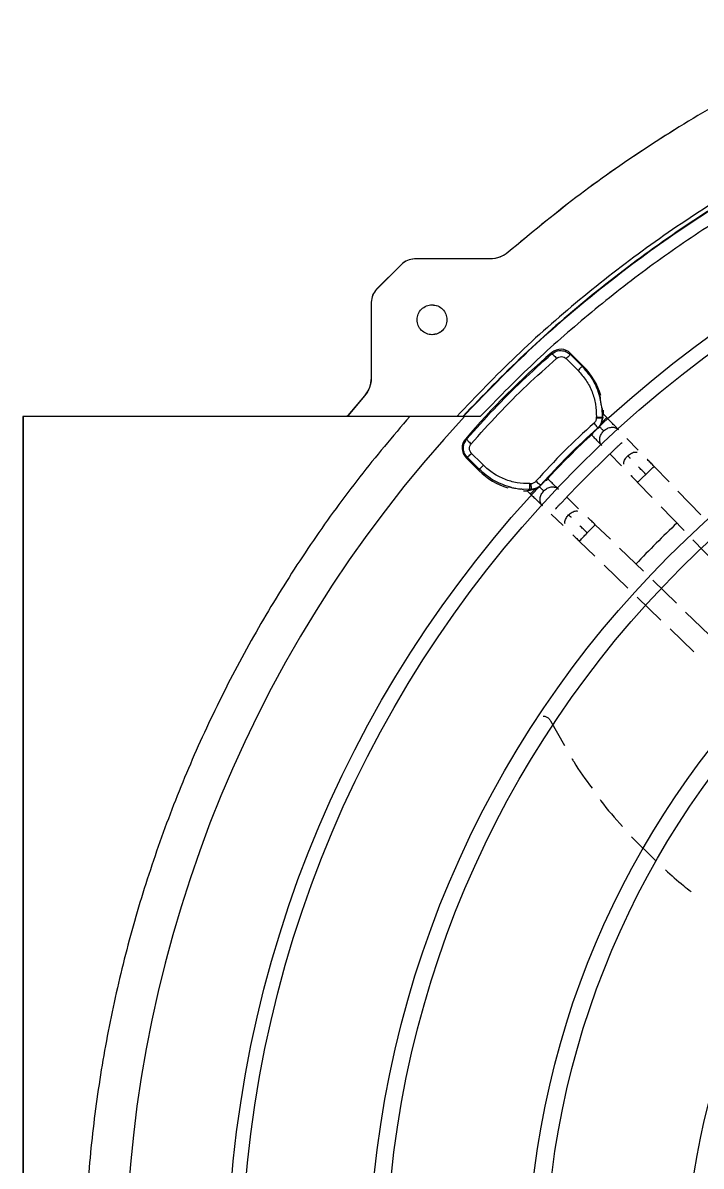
# Model space of a CAD drawing. Extents: x -24 to 296, y -58 to 147.
# Drawn here: x 75.23 to 81.05, y 38.06 to 47.87 of the extents above; entities that cross this region are included whole.
import ezdxf

# ---------------------------------------------------------------- set-up
doc = ezdxf.new("R2010")
doc.units = 0
doc.header["$MEASUREMENT"] = 0
doc.layers.get('0').update_dxf_attribs({"linetype": 'CONTINUOUS'})

msp = doc.modelspace()

# ---------------------------------------------------------------- linework, layer by layer
at = {"color": 7, "linetype": 'Continuous', "lineweight": 25}
for p, q in [((79.39468, 45.90375), (79.39546, 45.90375)), ((79.24143, 45.84661), (78.59181, 45.84661)), ((78.4797, 45.80049), (78.26635, 45.58715)), ((78.48048, 45.80049), (78.26713, 45.58715)), ((78.4797, 45.80049), (78.48048, 45.80049)), ((78.26713, 45.58715), (78.26635, 45.58715)), ((78.22024, 45.47581), (78.22024, 44.82619)), ((78.22024, 45.47581), (78.22102, 45.47581)), ((78.22102, 45.47581), (78.22102, 44.82619)), ((79.76994, 45.04321), (79.76994, 45.03174)), ((79.93037, 45.02597), (79.93027, 45.03709)), ((79.93027, 45.03709), (80.04186, 44.9255)), ((80.03054, 44.92572), (79.93037, 45.02597)), ((79.89363, 44.99156), (79.97524, 44.90986)), ((80.04186, 44.9255), (80.03054, 44.92572)), ((78.22024, 44.82619), (78.22102, 44.82619)), ((79.97524, 44.90986), (79.99533, 44.88978)), ((78.16309, 44.67216), (78.02051, 44.50321)), ((78.16387, 44.67216), (78.02129, 44.50321)), ((78.16387, 44.67216), (78.16309, 44.67216)), ((80.20031, 44.56967), (80.20319, 44.48938)), ((75.23023, 44.49608), (75.23023, 29.67323)), ((75.23192, 44.49608), (75.23023, 44.49608)), ((75.23192, 44.49608), (75.23192, 29.67323)), ((78.55152, 44.49608), (75.23192, 44.49608)), ((78.02051, 44.50321), (78.02129, 44.50321)), ((79.02221, 44.49608), (78.55152, 44.49608)), ((79.15686, 44.49608), (79.02221, 44.49608)), ((80.15282, 44.48166), (80.15313, 44.4911)), ((80.20289, 44.48009), (80.19231, 44.43497)), ((80.20084, 44.44553), (80.20811, 44.47984)), ((80.20319, 44.48938), (80.20289, 44.48009)), ((80.20811, 44.47984), (80.20289, 44.48009)), ((80.20319, 44.48938), (80.20878, 44.48907)), ((80.20878, 44.48907), (80.20811, 44.47984)), ((80.24201, 44.48553), (80.21133, 44.51726)), ((80.16347, 44.39587), (80.16735, 44.39568)), ((80.1797, 44.4086), (80.16735, 44.39568)), ((79.02894, 44.3022), (79.04093, 44.30273)), ((80.51286, 44.20634), (80.41485, 44.30727)), ((79.03506, 44.14187), (79.04669, 44.14229)), ((79.14665, 44.03028), (79.03506, 44.14187)), ((79.14694, 44.04212), (79.04669, 44.14229)), ((79.16293, 44.09755), (79.08123, 44.17916)), ((80.26949, 44.17439), (80.36854, 44.07239)), ((79.14665, 44.03028), (79.14694, 44.04212)), ((79.18301, 44.07746), (79.16293, 44.09755)), ((80.7764, 43.9341), (80.64773, 44.06717)), ((79.72186, 43.9474), (79.73179, 43.95997)), ((79.58329, 43.86947), (79.503, 43.87235)), ((79.55506, 43.8609), (79.58674, 43.83026)), ((79.58169, 43.91967), (79.59113, 43.91996)), ((79.59256, 43.86977), (79.58329, 43.86947)), ((79.58333, 43.86362), (79.58329, 43.86947)), ((79.59258, 43.86432), (79.58333, 43.86362)), ((79.63769, 43.88035), (79.59257, 43.86977)), ((79.59257, 43.86977), (79.59258, 43.86432)), ((79.62694, 43.87163), (79.59258, 43.86432)), ((79.66389, 43.89279), (79.67681, 43.90513)), ((79.67681, 43.90513), (79.67679, 43.90919)), ((80.50622, 43.93034), (80.63255, 43.79968)), ((81.05071, 43.6504), (80.85349, 43.85437)), ((80.00078, 43.7046), (79.89835, 43.80323)), ((79.7655, 43.65788), (79.86685, 43.56029)), ((80.70897, 43.72065), (80.90593, 43.51694)), ((80.27294, 43.44177), (80.14315, 43.56726)), ((80.00627, 43.42579), (80.14, 43.29649)), ((80.55665, 43.16744), (80.35275, 43.36459)), ((80.98183, 43.43844), (81.17962, 43.23388)), ((80.21919, 43.21991), (80.42303, 43.02282)), ((80.83963, 42.89382), (80.63612, 43.0906)), ((80.50174, 42.94672), (80.70582, 42.74939)), ((81.12262, 42.62021), (80.91917, 42.81692)), ((80.78511, 42.67272), (80.98955, 42.47505)), ((79.75856, 41.88439), (79.88011, 41.67156)), ((80.45452, 40.89007), (80.66323, 40.68385))]:
    msp.add_line(p, q, dxfattribs=at)
at = {"color": 8, "linetype": 'Continuous', "lineweight": 25}
for p, q in [((79.76994, 45.03174), (79.80049, 45.04904)), ((79.02293, 44.27124), (79.04093, 44.30273))]:
    msp.add_line(p, q, dxfattribs=at)
at = {"color": 8, "linetype": 'Continuous', "lineweight": 25, "flags": 128}
msp.add_lwpolyline([(80.50622, 43.93034), (80.50622, 43.93034), (80.51169, 43.93555), (80.5271, 43.95038), (80.5501, 43.97257), (80.57719, 43.99876)], dxfattribs=at)
for centre, radius in [((86.98215, 37.08527), 9.99706), ((86.98215, 37.08465), 9.87436), ((86.98215, 37.08527), 8.78089), ((86.98215, 37.08465), 8.63615), ((86.98215, 37.08465), 7.41998), ((86.98834, 37.08475), 7.27453), ((86.98215, 37.08465), 6.05846)]:
    msp.add_circle(centre, radius)
at = {"color": 7, "linetype": 'Continuous', "lineweight": 25}
for centre, radius, start, end in [((84.24538, 39.82678), 6.87318, 130.627956, 139.372229), ((86.98752, 37.08465), 10.88004, 137.062968, 222.937036), ((84.24526, 39.8269), 6.11879, 132.331549, 137.668674), ((86.98834, 37.08475), 9.7676, 133.117965, 136.882174), ((86.97926, 37.08748), 8.93303, 133.375025, 136.563817)]:
    msp.add_arc(centre, radius, start, end, dxfattribs=at)
at = {"color": 8, "linetype": 'Continuous', "lineweight": 25}
for centre, radius, start, end in [((75.63441, 49.18692), 6.58279, 313.923164, 314.422739), ((69.51228, 55.47785), 15.94371, 313.947463, 314.300606), ((74.97453, 48.35205), 6.45904, 315.567191, 316.07881), ((68.89159, 54.3437), 15.57976, 315.874192, 316.235605)]:
    msp.add_arc(centre, radius, start, end, dxfattribs=at)
at = {"color": 7, "linetype": 'Continuous', "lineweight": 25}
for centre, major_axis, ratio, start_param, end_param in [((79.8468, 44.95343), (0.00447, 0.11816), 0.9988658, 5.5361447, 7.0295331), ((79.6235, 44.50819), (0.5912, -0.01099), 0.9987384, 0.3048913, 0.8033574), ((79.6235, 44.50819), (0.5912, -0.01099), 0.9987384, 0.0279461, 0.088351), ((79.11872, 44.22535), (0.11816, 0.00449), 0.9988707, 2.3950676, 3.8884587), ((79.56396, 44.44865), (-0.01094, 0.5912), 0.9987336, 2.3383204, 2.8307524), ((79.56396, 44.44865), (-0.01094, 0.5912), 0.9987336, 3.0589331, 3.1141691)]:
    msp.add_ellipse(centre, major_axis=major_axis, ratio=ratio, start_param=start_param, end_param=end_param, dxfattribs=at)
for points, knots in [([(85.24485, 47.87206), (85.00625, 47.82889), (84.52906, 47.74256), (83.8262, 47.55307), (83.13677, 47.32065), (82.46452, 47.04198), (81.81223, 46.71946), (81.1829, 46.35416), (80.57907, 45.948), (80.00429, 45.50196), (79.45786, 45.02099), (79.12214, 44.67105), (78.95428, 44.49608)], [0, 0, 0, 0, 0.1, 0.2000001, 0.3, 0.4, 0.5000001, 0.6000001, 0.7000001, 0.8, 0.9, 1, 1, 1, 1]), ([(85.48036, 47.87205), (85.23521, 47.83286), (84.74492, 47.75447), (84.02185, 47.57354), (83.31213, 47.34723), (82.61971, 47.07199), (81.94765, 46.75037), (81.29919, 46.38348), (80.67711, 45.97334), (80.08523, 45.52101), (79.52292, 45.03174), (79.17796, 44.67463), (79.00548, 44.49607)], [0, 0, 0, 0, 0.0999999, 0.1999999, 0.3, 0.4, 0.5, 0.6, 0.7, 0.8, 0.9, 1, 1, 1, 1]), ([(85.50881, 47.87205), (85.26285, 47.83337), (84.77092, 47.75599), (84.04532, 47.57614), (83.33305, 47.35061), (82.6381, 47.07581), (81.96356, 46.75431), (81.3127, 46.38721), (80.68833, 45.97656), (80.09431, 45.52343), (79.53001, 45.03311), (79.18389, 44.67509), (79.01083, 44.49608)], [0, 0, 0, 0, 0.1, 0.2, 0.3, 0.3999999, 0.5, 0.6, 0.7, 0.8, 0.9, 1, 1, 1, 1]), ([(79.15686, 29.67323), (79.29939, 29.5275), (79.58654, 29.23391), (80.05139, 28.82273), (80.54397, 28.4322), (81.06524, 28.06741), (81.61326, 27.73023), (82.18599, 27.42362), (82.78079, 27.1501), (83.39428, 26.91205), (84.02345, 26.71121), (84.66497, 26.549), (85.31523, 26.42645), (85.97052, 26.34414), (86.62723, 26.30218), (87.28192, 26.30026), (87.93048, 26.33765), (88.56948, 26.41313), (89.19576, 26.52507), (89.80709, 26.67179), (90.401, 26.85127), (90.97829, 27.06239), (91.54269, 27.30589), (92.0974, 27.58379), (92.64225, 27.89745), (93.17406, 28.24666), (93.69004, 28.63109), (94.18678, 29.04975), (94.66094, 29.50117), (95.10905, 29.98307), (95.5284, 30.4933), (95.91643, 31.0293), (96.27085, 31.58809), (96.58974, 32.16644), (96.87168, 32.76104), (97.11566, 33.36857), (97.32085, 33.98495), (97.48712, 34.60654), (97.61481, 35.2298), (97.70466, 35.85204), (97.75763, 36.47021), (97.77506, 37.08465), (97.75763, 37.69909), (97.70466, 38.31725), (97.61481, 38.93949), (97.48713, 39.56275), (97.32085, 40.18435), (97.11566, 40.80073), (96.87168, 41.40825), (96.58975, 42.00285), (96.27085, 42.58121), (95.91643, 43.14), (95.5284, 43.67599), (95.10906, 44.18622), (94.66095, 44.66812), (94.18679, 45.11955), (93.69005, 45.53821), (93.17407, 45.92265), (92.64226, 46.27184), (92.09742, 46.58551), (91.5427, 46.86342), (90.9783, 47.10692), (90.40101, 47.31803), (89.8071, 47.49751), (89.19578, 47.64423), (88.56949, 47.75618), (87.93048, 47.83165), (87.28193, 47.86905), (86.62725, 47.86713), (85.97054, 47.82517), (85.31524, 47.74286), (84.66498, 47.62031), (84.02346, 47.4581), (83.3943, 47.25726), (82.78081, 47.01922), (82.186, 46.74569), (81.61327, 46.43908), (81.06525, 46.1019), (80.54398, 45.73712), (80.0514, 45.34658), (79.58654, 44.93541), (79.29939, 44.64181), (79.15686, 44.49608)], [0, 0, 0, 0, 0.0118959, 0.0239658, 0.0361965, 0.0485736, 0.0610819, 0.0737347, 0.0864717, 0.0992743, 0.1121235, 0.125, 0.1378763, 0.1507253, 0.1635279, 0.1762651, 0.1889181, 0.2014262, 0.2138032, 0.2260338, 0.2381039, 0.25, 0.2618959, 0.2739658, 0.2861965, 0.2985736, 0.311082, 0.3237347, 0.3364717, 0.3492743, 0.3621235, 0.375, 0.3878762, 0.4007253, 0.4135279, 0.4262651, 0.4389181, 0.4514262, 0.4638031, 0.4760338, 0.4881039, 0.5, 0.5118959, 0.5239658, 0.5361965, 0.5485736, 0.5610819, 0.5737347, 0.5864717, 0.5992743, 0.6121235, 0.625, 0.6378762, 0.6507253, 0.6635279, 0.676265, 0.688918, 0.7014261, 0.7138031, 0.7260338, 0.7381039, 0.75, 0.7618958, 0.7739658, 0.7861964, 0.7985736, 0.8110819, 0.8237347, 0.8364717, 0.8492743, 0.8621235, 0.875, 0.8878762, 0.9007253, 0.9135279, 0.926265, 0.9389181, 0.9514262, 0.9638031, 0.9760338, 0.988104, 1, 1, 1, 1]), ([(82.56787, 47.84851), (82.33908, 47.74967), (81.8815, 47.55199), (81.22093, 47.20055), (80.58342, 46.80984), (79.97043, 46.38075), (79.5866, 46.06275), (79.39468, 45.90375)], [0, 0, 0, 0, 0.1999999, 0.4, 0.5999999, 0.7999999, 1, 1, 1, 1]), ([(82.56865, 47.84851), (82.33986, 47.74967), (81.88229, 47.55199), (81.22171, 47.20055), (80.58421, 46.80984), (79.97121, 46.38075), (79.58738, 46.06275), (79.39546, 45.90375)], [0, 0, 0, 0, 0.1999999, 0.4, 0.5999999, 0.7999999, 1, 1, 1, 1]), ([(79.39468, 45.90375), (79.37158, 45.88731), (79.32536, 45.85444), (79.26888, 45.84922), (79.24065, 45.84661)], [0, 0, 0, 0, 0.5000006, 1, 1, 1, 1]), ([(79.39546, 45.90375), (79.37236, 45.88731), (79.32614, 45.85444), (79.26967, 45.84922), (79.24143, 45.84661)], [0, 0, 0, 0, 0.5000006, 1, 1, 1, 1]), ([(78.59103, 45.84661), (78.57021, 45.84439), (78.52857, 45.83994), (78.49599, 45.81364), (78.4797, 45.80049)], [0, 0, 0, 0, 0.5000017, 1, 1, 1, 1]), ([(78.59181, 45.84661), (78.57099, 45.84439), (78.52935, 45.83994), (78.49677, 45.81364), (78.48048, 45.80049)], [0, 0, 0, 0, 0.5000017, 1, 1, 1, 1]), ([(78.26635, 45.58715), (78.2532, 45.57085), (78.2269, 45.53827), (78.22246, 45.49663), (78.22024, 45.47581)], [0, 0, 0, 0, 0.5000004, 1, 1, 1, 1]), ([(78.26713, 45.58715), (78.25398, 45.57085), (78.22768, 45.53827), (78.22324, 45.49663), (78.22102, 45.47581)], [0, 0, 0, 0, 0.5000004, 1, 1, 1, 1]), ([(78.61455, 45.32495), (78.61647, 45.34172), (78.62032, 45.37526), (78.64995, 45.41791), (78.6923, 45.44641), (78.74267, 45.45641), (78.79304, 45.44641), (78.83539, 45.41791), (78.86502, 45.37526), (78.86887, 45.34172), (78.87079, 45.32495)], [0, 0, 0, 0, 0.1249996, 0.2500001, 0.3750003, 0.4999993, 0.6249997, 0.7499999, 0.8750004, 1, 1, 1, 1]), ([(78.74189, 45.45308), (78.75868, 45.45115), (78.79226, 45.4473), (78.83461, 45.41767), (78.86424, 45.37532), (78.86809, 45.34174), (78.87001, 45.32495)], [0, 0, 0, 0, 0.2500005, 0.5000005, 0.7500012, 1, 1, 1, 1]), ([(78.87079, 45.32495), (78.86887, 45.30818), (78.86502, 45.27465), (78.83539, 45.232), (78.79304, 45.2035), (78.74267, 45.19349), (78.6923, 45.2035), (78.64995, 45.232), (78.62032, 45.27465), (78.61647, 45.30818), (78.61455, 45.32495)], [0, 0, 0, 0, 0.1250002, 0.2500007, 0.3750004, 0.5000007, 0.6249996, 0.7499993, 0.8749998, 1, 1, 1, 1]), ([(78.87001, 45.32495), (78.86809, 45.30816), (78.86424, 45.27459), (78.83461, 45.23224), (78.79226, 45.20261), (78.75868, 45.19876), (78.74189, 45.19683)], [0, 0, 0, 0, 0.25, 0.5000007, 0.7499997, 1, 1, 1, 1]), ([(79.04093, 44.30273), (79.11708, 44.38801), (79.2695, 44.55871), (79.51404, 44.80325), (79.68469, 44.95562), (79.76994, 45.03174)], [0, 0, 0, 0, 0.3331343, 0.6668659, 1, 1, 1, 1]), ([(79.76994, 45.03174), (79.77128, 45.03159), (79.77406, 45.03127), (79.78439, 45.02308), (79.79781, 45.01025), (79.80754, 44.99949), (79.81224, 44.9943)], [0, 0, 0, 0, 0.2412476, 0.5000535, 0.7588352, 1, 1, 1, 1]), ([(79.80049, 45.04904), (79.80369, 45.051), (79.81876, 45.06025), (79.85249, 45.0621), (79.89568, 45.05394), (79.9188, 45.0353), (79.93037, 45.02597)], [0, 0, 0, 0, 0.0798209, 0.3760392, 0.6879395, 1, 1, 1, 1]), ([(79.93037, 45.02597), (79.92958, 45.02546), (79.92801, 45.02443), (79.9196, 45.01674), (79.90789, 45.00558), (79.89838, 44.99623), (79.89363, 44.99156)], [0, 0, 0, 0, 0.2499978, 0.4999966, 0.7499946, 1, 1, 1, 1]), ([(79.07849, 44.26055), (79.15489, 44.34622), (79.30821, 44.51814), (79.55438, 44.76429), (79.72642, 44.91775), (79.81224, 44.9943)], [0, 0, 0, 0, 0.3323173, 0.6669462, 1, 1, 1, 1]), ([(79.81224, 44.9943), (79.81841, 44.99857), (79.83072, 45.00707), (79.85353, 45.01044), (79.87472, 45.00557), (79.88758, 44.99742), (79.89293, 44.99223), (79.89363, 44.99156)], [0, 0, 0, 0, 0.250914, 0.5005185, 0.7497951, 0.9674993, 1, 1, 1, 1]), ([(80.03054, 44.92572), (80.02993, 44.92502), (80.02872, 44.92364), (80.02078, 44.91548), (80.00943, 44.90396), (80.00003, 44.8945), (79.99533, 44.88978)], [0, 0, 0, 0, 0.2499973, 0.4999983, 0.7499984, 1, 1, 1, 1]), ([(80.03054, 44.92572), (80.06693, 44.88372), (80.13805, 44.80164), (80.17082, 44.69816), (80.18683, 44.64764)], [0, 0, 0, 0, 0.5117111, 1, 1, 1, 1]), ([(78.22024, 44.82619), (78.21762, 44.79796), (78.2124, 44.74148), (78.17953, 44.69526), (78.16309, 44.67216)], [0, 0, 0, 0, 0.5000016, 1, 1, 1, 1]), ([(78.22102, 44.82619), (78.21841, 44.79796), (78.21318, 44.74148), (78.18031, 44.69526), (78.16387, 44.67216)], [0, 0, 0, 0, 0.5000016, 1, 1, 1, 1]), ([(79.99533, 44.88978), (80.01981, 44.86227), (80.06877, 44.80724), (80.11862, 44.70801), (80.15019, 44.60154), (80.15215, 44.52791), (80.15313, 44.4911)], [0, 0, 0, 0, 0.2500011, 0.5000019, 0.7500013, 1, 1, 1, 1]), ([(80.18225, 44.6727), (80.1822, 44.67191), (80.1821, 44.67032), (80.18395, 44.66119), (80.18586, 44.65218), (80.18683, 44.64764)], [0, 0, 0, 0, 0.331932, 0.6632637, 1, 1, 1, 1]), ([(80.2003, 44.56967), (80.19923, 44.57593), (80.19706, 44.58858), (80.19411, 44.60339), (80.19273, 44.61168), (80.19214, 44.61522), (80.19108, 44.62183), (80.18933, 44.63371), (80.1878, 44.64223), (80.18682, 44.64764)], [0, 0, 0, 0, 0.2566128, 0.5180662, 0.5332503, 0.5598808, 0.6474676, 0.7762163, 1, 1, 1, 1]), ([(80.20031, 44.56967), (80.20099, 44.56451), (80.20225, 44.55501), (80.20361, 44.54559), (80.20421, 44.54472), (80.20451, 44.54427)], [0, 0, 0, 0, 0.3668094, 0.6760553, 1, 1, 1, 1]), ([(78.55152, 44.49608), (78.40601, 44.32461), (78.11498, 43.98167), (77.71861, 43.4352), (77.35349, 42.86773), (77.02372, 42.27888), (76.72974, 41.67141), (76.47281, 41.04735), (76.25382, 40.40899), (76.07355, 39.75864), (75.93267, 39.09863), (75.83167, 38.43136), (75.77092, 37.75922), (75.75065, 37.08465), (75.77092, 36.41008), (75.83167, 35.73795), (75.93267, 35.07067), (76.07355, 34.41067), (76.25382, 33.76031), (76.47281, 33.12196), (76.72974, 32.4979), (77.02372, 31.89043), (77.35349, 31.30158), (77.71861, 30.73411), (78.11498, 30.18764), (78.40601, 29.8447), (78.55152, 29.67323)], [0, 0, 0, 0, 0.0416667, 0.0833333, 0.125, 0.1666667, 0.2083333, 0.25, 0.2916667, 0.3333334, 0.375, 0.4166667, 0.4583334, 0.5, 0.5416667, 0.5833333, 0.625, 0.6666666, 0.7083333, 0.75, 0.7916667, 0.8333333, 0.875, 0.9166667, 0.9583334, 1, 1, 1, 1]), ([(78.02051, 44.50321), (78.01952, 44.50215), (78.01754, 44.50005), (78.01378, 44.49782), (78.00968, 44.49635), (78.00679, 44.49617), (78.00535, 44.49608)], [0, 0, 0, 0, 0.2499972, 0.5000123, 0.7500072, 1, 1, 1, 1]), ([(78.02129, 44.50321), (78.0203, 44.50215), (78.01832, 44.50005), (78.01456, 44.49782), (78.01046, 44.49635), (78.00757, 44.49617), (78.00613, 44.49608)], [0, 0, 0, 0, 0.2499972, 0.5000123, 0.7500072, 1, 1, 1, 1]), ([(80.13275, 44.43888), (80.04587, 44.3595), (79.87211, 44.20074), (79.71331, 44.02694), (79.63391, 43.94003)], [0, 0, 0, 0, 0.4999997, 1, 1, 1, 1]), ([(80.15282, 44.48166), (80.15245, 44.47765), (80.15172, 44.46956), (80.14743, 44.45808), (80.14134, 44.44745), (80.1356, 44.44173), (80.13275, 44.43888)], [0, 0, 0, 0, 0.2478524, 0.4994372, 0.7512225, 1, 1, 1, 1]), ([(80.16347, 44.39587), (80.16336, 44.397), (80.16314, 44.39932), (80.15651, 44.4095), (80.14604, 44.42326), (80.13709, 44.43379), (80.13275, 44.43888)], [0, 0, 0, 0, 0.2418489, 0.499975, 0.7581139, 1, 1, 1, 1]), ([(80.20289, 44.48009), (80.20189, 44.48012), (80.1999, 44.48018), (80.18854, 44.48053), (80.17254, 44.48104), (80.15939, 44.48145), (80.15282, 44.48166)], [0, 0, 0, 0, 0.2500023, 0.500007, 0.750001, 1, 1, 1, 1]), ([(80.15313, 44.4911), (80.1597, 44.49088), (80.17285, 44.49044), (80.18884, 44.4899), (80.2002, 44.48951), (80.20219, 44.48942), (80.20319, 44.48938)], [0, 0, 0, 0, 0.250001, 0.4999912, 0.750001, 1, 1, 1, 1]), ([(80.20084, 44.44553), (80.19714, 44.43685), (80.19167, 44.424), (80.18264, 44.41237), (80.1797, 44.4086)], [0, 0, 0, 0, 0.675416, 1, 1, 1, 1]), ([(80.20878, 44.48907), (80.20937, 44.49713), (80.2102, 44.50859), (80.2111, 44.51532), (80.21162, 44.51719), (80.21192, 44.51643), (80.21199, 44.51628)], [0, 0, 0, 0, 0.5152217, 0.7330231, 0.9455461, 1, 1, 1, 1]), ([(80.34157, 44.38273), (80.33534, 44.38915), (80.32287, 44.40199), (80.29828, 44.42738), (80.27099, 44.45557), (80.25167, 44.47554), (80.24201, 44.48553)], [0, 0, 0, 0, 0.2500109, 0.4998877, 0.7498233, 1, 1, 1, 1]), ([(79.67679, 43.90919), (79.7543, 43.99393), (79.90931, 44.16341), (80.07875, 44.31839), (80.16347, 44.39587)], [0, 0, 0, 0, 0.4999996, 1, 1, 1, 1]), ([(80.10815, 44.34078), (80.11714, 44.33148), (80.13512, 44.3129), (80.16026, 44.28693), (80.18292, 44.26355), (80.19454, 44.25157), (80.20036, 44.24558)], [0, 0, 0, 0, 0.2500229, 0.4999973, 0.7498781, 1, 1, 1, 1]), ([(80.16735, 44.39568), (80.15831, 44.38741), (80.14133, 44.37188), (80.1226, 44.35373), (80.11139, 44.34214), (80.10843, 44.33791), (80.11311, 44.34079), (80.12116, 44.34736), (80.12474, 44.35028)], [0, 0, 0, 0, 0.1924046, 0.3610372, 0.5299223, 0.6981435, 0.865804, 1, 1, 1, 1]), ([(80.2158, 44.37134), (80.2102, 44.3771), (80.20018, 44.38743), (80.18598, 44.40211), (80.1797, 44.4086)], [0, 0, 0, 0, 0.558323, 1, 1, 1, 1]), ([(79.04669, 44.14229), (79.03739, 44.15382), (79.01873, 44.17694), (79.01054, 44.22044), (79.01233, 44.25391), (79.02135, 44.26865), (79.02293, 44.27124)], [0, 0, 0, 0, 0.3138084, 0.6291559, 0.9348785, 1, 1, 1, 1]), ([(79.04093, 44.30273), (79.0411, 44.30141), (79.04144, 44.29866), (79.04967, 44.28837), (79.06253, 44.27498), (79.0733, 44.26525), (79.07849, 44.26055)], [0, 0, 0, 0, 0.2410687, 0.4998118, 0.7586552, 1, 1, 1, 1]), ([(79.08123, 44.17916), (79.08056, 44.17985), (79.07795, 44.18253), (79.07335, 44.18847), (79.06659, 44.20075), (79.06235, 44.21927), (79.06572, 44.24207), (79.07423, 44.25438), (79.07849, 44.26055)], [0, 0, 0, 0, 0.0321963, 0.1254263, 0.2507689, 0.4998727, 0.7492784, 1, 1, 1, 1]), ([(80.31216, 44.21458), (80.31583, 44.21834), (80.32433, 44.22705), (80.33455, 44.23726), (80.34036, 44.24307)], [0, 0, 0, 0, 0.4308423, 1, 1, 1, 1]), ([(80.34036, 44.24307), (80.34705, 44.24892), (80.35874, 44.25915), (80.36874, 44.26751), (80.37302, 44.27109)], [0, 0, 0, 0, 0.5722749, 1, 1, 1, 1]), ([(79.04669, 44.14229), (79.04722, 44.1431), (79.04827, 44.1447), (79.056, 44.15315), (79.06719, 44.16489), (79.07655, 44.1744), (79.08123, 44.17916)], [0, 0, 0, 0, 0.249999, 0.499996, 0.750001, 1, 1, 1, 1]), ([(79.14694, 44.04212), (79.14765, 44.04274), (79.14907, 44.04399), (79.15727, 44.05196), (79.16882, 44.06334), (79.17828, 44.07275), (79.18301, 44.07746)], [0, 0, 0, 0, 0.2500036, 0.5000052, 0.7500025, 1, 1, 1, 1]), ([(79.42502, 43.88584), (79.3745, 43.90184), (79.27103, 43.93461), (79.18894, 44.00573), (79.14694, 44.04212)], [0, 0, 0, 0, 0.4882905, 1, 1, 1, 1]), ([(79.58169, 43.91967), (79.54488, 43.92065), (79.47125, 43.92261), (79.36478, 43.95417), (79.26555, 44.00402), (79.21053, 44.05298), (79.18301, 44.07746)], [0, 0, 0, 0, 0.2499967, 0.4999948, 0.7499962, 1, 1, 1, 1]), ([(80.57719, 43.99876), (80.56546, 44.01089), (80.5445, 44.03257), (80.52441, 44.05333), (80.51557, 44.06246)], [0, 0, 0, 0, 0.5600527, 1, 1, 1, 1]), ([(80.64773, 44.06717), (80.63813, 44.0771), (80.61893, 44.09695), (80.59914, 44.11741), (80.59049, 44.12633), (80.58985, 44.12699)], [0, 0, 0, 0, 0.4809574, 0.9616019, 1, 1, 1, 1]), ([(79.59113, 43.91996), (79.59514, 43.92033), (79.60322, 43.92107), (79.6147, 43.92536), (79.62534, 43.93145), (79.63106, 43.93718), (79.63391, 43.94003)], [0, 0, 0, 0, 0.2478016, 0.4994175, 0.7511833, 1, 1, 1, 1]), ([(79.63391, 43.94003), (79.639, 43.9357), (79.64952, 43.92674), (79.66326, 43.91625), (79.67339, 43.90957), (79.67568, 43.90932), (79.67679, 43.90919)], [0, 0, 0, 0, 0.2418906, 0.5000298, 0.7581607, 1, 1, 1, 1]), ([(79.73233, 43.96173), (79.73248, 43.96204), (79.73312, 43.96344), (79.72667, 43.95762), (79.71351, 43.94456), (79.69579, 43.92596), (79.68268, 43.91158), (79.6768, 43.90513)], [0, 0, 0, 0, 0.0691861, 0.3125132, 0.556403, 0.8012015, 1, 1, 1, 1]), ([(79.82654, 43.87237), (79.82056, 43.87814), (79.80859, 43.88967), (79.78524, 43.9122), (79.75931, 43.93724), (79.74076, 43.95517), (79.73148, 43.96414)], [0, 0, 0, 0, 0.2500042, 0.4998488, 0.7498643, 1, 1, 1, 1]), ([(80.4492, 43.98927), (80.4496, 43.98886), (80.45799, 43.98019), (80.47749, 43.96004), (80.49664, 43.94024), (80.50622, 43.93034)], [0, 0, 0, 0, 0.0242916, 0.5119096, 1, 1, 1, 1]), ([(79.42502, 43.88584), (79.42002, 43.88689), (79.41, 43.889), (79.40166, 43.89058), (79.40039, 43.89039), (79.39987, 43.89032)], [0, 0, 0, 0, 0.3719344, 0.7451147, 1, 1, 1, 1]), ([(79.42502, 43.88584), (79.43045, 43.88488), (79.44174, 43.88288), (79.45512, 43.88094), (79.4693, 43.87857), (79.48411, 43.87563), (79.49674, 43.87344), (79.503, 43.87236)], [0, 0, 0, 0, 0.2240443, 0.4664907, 0.4817474, 0.7432773, 1, 1, 1, 1]), ([(79.5283, 43.86805), (79.52799, 43.86833), (79.52738, 43.86888), (79.51977, 43.87009), (79.51097, 43.87127), (79.50477, 43.87211), (79.503, 43.87235)], [0, 0, 0, 0, 0.2874658, 0.5741785, 0.8783016, 1, 1, 1, 1]), ([(79.55602, 43.86027), (79.55586, 43.86034), (79.55509, 43.86066), (79.55698, 43.86121), (79.56377, 43.86216), (79.57526, 43.86302), (79.58333, 43.86362)], [0, 0, 0, 0, 0.058556, 0.2699823, 0.486979, 1, 1, 1, 1]), ([(79.58329, 43.86947), (79.58326, 43.87048), (79.58321, 43.87251), (79.58285, 43.88391), (79.58234, 43.89993), (79.58191, 43.91309), (79.58169, 43.91967)], [0, 0, 0, 0, 0.2500084, 0.4999997, 0.7500005, 1, 1, 1, 1]), ([(79.59113, 43.91996), (79.59133, 43.91339), (79.59174, 43.90023), (79.59221, 43.88421), (79.59252, 43.8728), (79.59255, 43.87078), (79.59257, 43.86977)], [0, 0, 0, 0, 0.2500055, 0.5000093, 0.7500047, 1, 1, 1, 1]), ([(79.62694, 43.87163), (79.63375, 43.87443), (79.64659, 43.87972), (79.65837, 43.88861), (79.66389, 43.89279)], [0, 0, 0, 0, 0.5308929, 1, 1, 1, 1]), ([(79.70122, 43.85676), (79.69544, 43.86233), (79.68507, 43.87232), (79.67038, 43.88652), (79.66389, 43.89279)], [0, 0, 0, 0, 0.5583215, 1, 1, 1, 1]), ([(79.58674, 43.83026), (79.59676, 43.82058), (79.61677, 43.80123), (79.64508, 43.7739), (79.6706, 43.74927), (79.68354, 43.7368), (79.69002, 43.73056)], [0, 0, 0, 0, 0.2500619, 0.4999597, 0.7498782, 1, 1, 1, 1]), ([(79.83003, 43.73273), (79.83584, 43.73855), (79.84605, 43.74876), (79.85474, 43.75725), (79.85848, 43.76091)], [0, 0, 0, 0, 0.5692659, 1, 1, 1, 1]), ([(79.80198, 43.70005), (79.80556, 43.70433), (79.81394, 43.71436), (79.82418, 43.72604), (79.83003, 43.73273)], [0, 0, 0, 0, 0.4276907, 1, 1, 1, 1]), ([(80.07495, 43.49651), (80.06281, 43.50824), (80.04113, 43.5292), (80.02035, 43.54927), (80.01121, 43.5581)], [0, 0, 0, 0, 0.5600591, 1, 1, 1, 1]), ([(80.14315, 43.56726), (80.1332, 43.57688), (80.11332, 43.5961), (80.09181, 43.61688), (80.08192, 43.62642), (80.08027, 43.62801)], [0, 0, 0, 0, 0.4546042, 0.9089004, 1, 1, 1, 1]), ([(79.95015, 43.48002), (79.95885, 43.47161), (79.97678, 43.4543), (79.99628, 43.43545), (80.00631, 43.42575)], [0, 0, 0, 0, 0.4853732, 1, 1, 1, 1]), ([(79.69631, 41.92463), (79.69699, 41.92472), (79.70582, 41.92597), (79.72311, 41.92103), (79.74489, 41.90704), (79.75384, 41.89222), (79.75856, 41.88439)], [0, 0, 0, 0, 0.0263756, 0.3413106, 0.6518346, 1, 1, 1, 1]), ([(79.94254, 41.56224), (79.94775, 41.55302), (79.99812, 41.46386), (80.06041, 41.38176), (80.11625, 41.30814)], [0, 0, 0, 0, 0.1033921, 1, 1, 1, 1]), ([(80.18585, 41.20834), (80.18794, 41.20533), (80.24488, 41.12338), (80.31297, 41.04956), (80.37855, 40.97845)], [0, 0, 0, 0, 0.0366355, 1, 1, 1, 1]), ([(80.74485, 40.60539), (80.79574, 40.5601), (80.8677, 40.49605), (80.94417, 40.4373), (80.96656, 40.4201)], [0, 0, 0, 0, 0.707233, 1, 1, 1, 1])]:
    msp.add_open_spline(points, degree=3, knots=knots, dxfattribs=at)
at = {"color": 8, "linetype": 'Continuous', "lineweight": 25}
for points, knots in [([(80.19231, 44.43497), (80.18857, 44.42779), (80.181, 44.41325), (80.16936, 44.40171), (80.16347, 44.39587)], [0, 0, 0, 0, 0.4940816, 1, 1, 1, 1]), ([(80.20039, 44.24562), (80.20033, 44.24566), (80.19143, 44.25124), (80.18294, 44.27267), (80.17951, 44.30566), (80.19055, 44.34195), (80.20738, 44.36154), (80.2158, 44.37134)], [0, 0, 0, 0, 0.0016881, 0.2512647, 0.500845, 0.75042, 1, 1, 1, 1]), ([(80.2158, 44.37134), (80.2259, 44.37944), (80.2461, 44.39565), (80.28225, 44.40504), (80.31677, 44.40198), (80.33331, 44.3891), (80.34154, 44.38268)], [0, 0, 0, 0, 0.2504252, 0.5008465, 0.7512694, 1, 1, 1, 1]), ([(80.38876, 44.08673), (80.38851, 44.08906), (80.38706, 44.10245), (80.39747, 44.12964), (80.41389, 44.14915), (80.4221, 44.1589)], [0, 0, 0, 0, 0.09548, 0.5477473, 1, 1, 1, 1]), ([(80.4221, 44.1589), (80.43214, 44.16685), (80.45222, 44.18274), (80.48242, 44.19234), (80.49822, 44.18969), (80.50309, 44.18887)], [0, 0, 0, 0, 0.4089479, 0.8178948, 1, 1, 1, 1]), ([(80.44413, 44.1362), (80.44268, 44.13769), (80.43418, 44.14646), (80.42758, 44.15326), (80.4221, 44.1589)], [0, 0, 0, 0, 0.1701473, 1, 1, 1, 1]), ([(79.67679, 43.90919), (79.67095, 43.9033), (79.65941, 43.89166), (79.64487, 43.88409), (79.63769, 43.88035)], [0, 0, 0, 0, 0.5059464, 1, 1, 1, 1]), ([(79.69004, 43.7306), (79.68998, 43.73064), (79.68088, 43.73591), (79.67171, 43.75704), (79.66716, 43.7899), (79.67698, 43.82654), (79.69314, 43.84669), (79.70122, 43.85676)], [0, 0, 0, 0, 0.0016281, 0.251221, 0.5008177, 0.7504099, 1, 1, 1, 1]), ([(79.70122, 43.85676), (79.71105, 43.8652), (79.73069, 43.88208), (79.7665, 43.89268), (79.80111, 43.89078), (79.81807, 43.87846), (79.82652, 43.87233)], [0, 0, 0, 0, 0.2504097, 0.5008177, 0.7512245, 1, 1, 1, 1]), ([(79.88414, 43.57378), (79.88355, 43.57752), (79.88125, 43.59223), (79.89079, 43.62125), (79.90663, 43.64132), (79.91455, 43.65135)], [0, 0, 0, 0, 0.1456259, 0.5728122, 1, 1, 1, 1]), ([(79.91455, 43.65135), (79.92431, 43.6596), (79.94383, 43.6761), (79.9723, 43.68657), (79.9869, 43.68479), (79.99048, 43.68435)], [0, 0, 0, 0, 0.4300857, 0.8601625, 1, 1, 1, 1]), ([(79.93749, 43.62925), (79.93594, 43.63075), (79.92709, 43.63928), (79.92022, 43.6459), (79.91455, 43.65135)], [0, 0, 0, 0, 0.1750449, 1, 1, 1, 1]), ([(80.00633, 43.42577), (80.00633, 43.42576), (80.00457, 43.42398), (80.01078, 43.43025), (80.02503, 43.44495), (80.04813, 43.46878), (80.06601, 43.48726), (80.07495, 43.49651)], [0, 0, 0, 0, 0.0009649, 0.2507192, 0.500481, 0.7502387, 1, 1, 1, 1])]:
    msp.add_open_spline(points, degree=3, knots=knots, dxfattribs=at)

doc.saveas('drawing.dxf')
